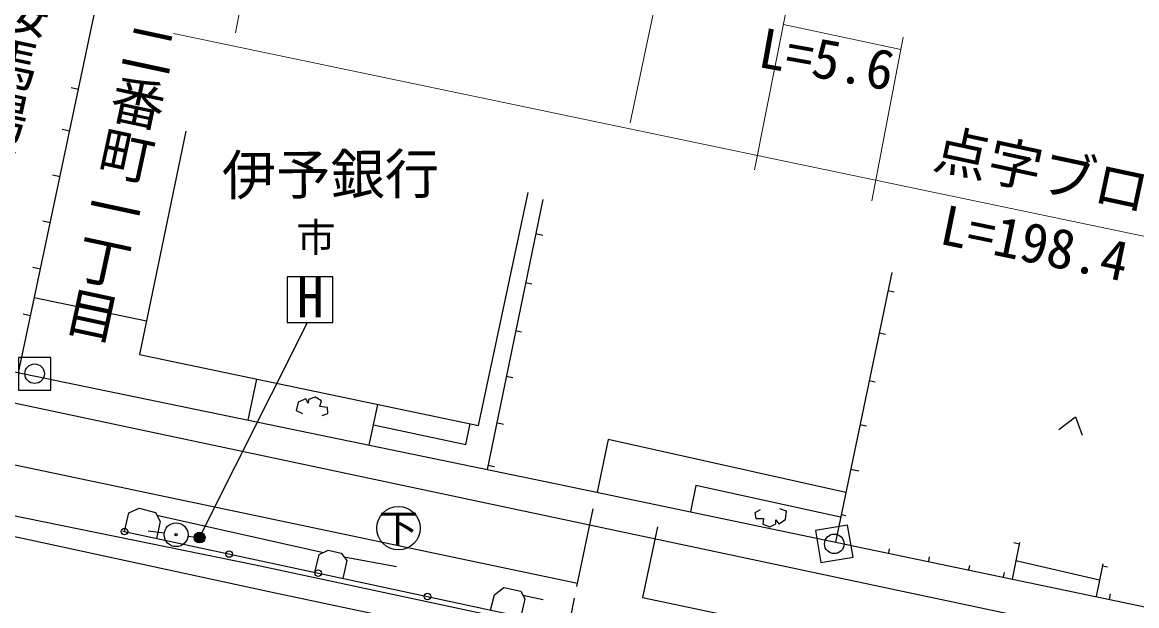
# Model space of a CAD drawing. Units: millimetres at full size, sheet at 1:1000; details may follow other scales. Extents: x 40000 to 680000, y 20000 to 380000.
# Drawn here: x 339960 to 391264, y 310258 to 337118 of the extents above; entities that cross this region are included whole.
import ezdxf
from ezdxf.enums import TextEntityAlignment as Align

# ---------------------------------------------------------------- set-up
doc = ezdxf.new("R2010")
doc.units = ezdxf.units.MM
doc.header["$LTSCALE"] = 1000
for name, color, linetype, lineweight in [('M-BGD', 7, 'Continuous', 25), ('M-BGD-EXST', 7, 'Continuous', 25), ('M-BMK-OTRS', 5, 'Continuous', 25), ('M-STR-HTXT', 7, 'Continuous', 13), ('M-STR-STRC', 7, 'Continuous', 25)]:
    doc.layers.add(name, color=color, linetype=linetype, lineweight=lineweight)
doc.layers.add('M-BMK-HTXT', color=7, linetype='Continuous')
doc.styles.add('@ＭＳ ゴシック', font='')
doc.styles.add('ＭＳ ゴシック', font='')
doc.styles.get('@ＭＳ ゴシック').set_extended_font_data('@MS Gothic')
doc.styles.get('ＭＳ ゴシック').set_extended_font_data('MS Gothic')

msp = doc.modelspace()

# ---------------------------------------------------------------- hatches: boundary and pattern name
at = {"layer": 'M-BGD'}
h = msp.add_hatch(color=256, dxfattribs=at)
edge = h.paths.add_edge_path()
edge.add_ellipse((347040, 313527), major_axis=(12.2, -48.5), ratio=1, start_angle=68.9722, end_angle=-111.0278)
at = {"layer": 'M-BGD-EXST'}
msp.add_hatch(color=256, dxfattribs=at).paths.add_polyline_path([(348374, 313396, 0.41421), (348124, 313646, 0.41421), (347874, 313396, 1)])

# ---------------------------------------------------------------- linework, layer by layer
at = {"layer": 'M-BGD'}
for p, q in [((339778, 320987), (342550, 334040)), ((342207, 334113), (342550, 334040)), ((341800, 332196), (342143, 332123)), ((341354, 330094), (341696, 330021)), ((363920, 328964), (361355, 316535)), ((340903, 327972), (341246, 327899)), ((363923, 327307), (363592, 327375)), ((340451, 325843), (340793, 325770)), ((379986, 325595), (377390, 313189)), ((363415, 325062), (363127, 325121)), ((340512, 324445), (345673, 323374)), ((380092, 324699), (379811, 324758)), ((339994, 323692), (340337, 323619)), ((362946, 322853), (362670, 322910)), ((379704, 322749), (379404, 322811)), ((350361, 318804), (350755, 320690)), ((362549, 320749), (362238, 320813)), ((379221, 320547), (378942, 320605)), ((355936, 317653), (356328, 319524)), ((362120, 318604), (361796, 318671)), ((378820, 318518), (378518, 318581)), ((361693, 316652), (361392, 316714)), ((378466, 316455), (378090, 316533)), ((365496, 311150), (366237, 314713)), ((346157, 314428), (353832, 312715)), ((377876, 314390), (377651, 314437)), ((344581, 313685), (363395, 309656)), ((346494, 313593), (345750, 313683)), ((347586, 313461), (348331, 313371)), ((385876, 313168), (385524, 311487)), ((385600, 313164), (385863, 313109)), ((354773, 312506), (357187, 312069)), ((379871, 312875), (379830, 312678)), ((381717, 312506), (381673, 312293)), ((383570, 312106), (383527, 311905)), ((389549, 311432), (385700, 312328)), ((389707, 312186), (389391, 310678)), ((389914, 312036), (389685, 312084)), ((385170, 311786), (385124, 311571)), ((363003, 310749), (363933, 310538)), ((390049, 310809), (389995, 310551))]:
    msp.add_line(p, q, dxfattribs=at)
for points in [[(308555, 343296), (307088, 335501), (307066, 332945), (307562, 330161), (308157, 328338), (309494, 325826), (310889, 323958), (312674, 322040), (314603, 320681), (316493, 319713), (319672, 318474), (327940, 316779), (350692, 312134), (364459, 309200), (364829, 309286), (365203, 309667), (365387, 310612)], [(347484, 332101), (345351, 321820), (360955, 318557), (363244, 329282)], [(327917, 323434), (364414, 315904), (410503, 306260), (461720, 295570), (485198, 290498), (530755, 280628), (565306, 273385), (578607, 270582)], [(353764, 319012), (354019, 319110), (354018, 319385), (353665, 319430), (353729, 319685), (353438, 319858), (353140, 319758), (353113, 319582), (353007, 319786), (352666, 319632), (352574, 319252), (352861, 319106)], [(356132, 318589), (360385, 317687), (360584, 318635)], [(387686, 318370), (388449, 318958), (388754, 318109)], [(377867, 315466), (366932, 317911), (366424, 315484)], [(377631, 314340), (370975, 315790), (370723, 314584)], [(344664, 313668), (344866, 314532), (345341, 314746), (346093, 314556), (346307, 314128), (346141, 313351)], [(373923, 314677), (373686, 314541), (373728, 314270), (374084, 314278), (374059, 314016), (374373, 313889), (374652, 314033), (374652, 314211), (374788, 314024), (375102, 314228), (375136, 314617), (374830, 314719)], [(353431, 311790), (353623, 312614), (354042, 312815), (354647, 312679), (354900, 312333), (354724, 311513)], [(361514, 310059), (361696, 310764), (362133, 311102), (362916, 310929), (363089, 310568), (362916, 309759)]]:
    msp.add_lwpolyline(points, dxfattribs=at)
for points in [[(339778, 320188), (341278, 320188), (341278, 321688), (339778, 321688)], [(376726, 312241), (378205, 312489), (377957, 313969), (376477, 313720)]]:
    msp.add_lwpolyline(points, close=True, dxfattribs=at)
for centre, radius in [((340528, 320938), 450), ((347040, 313527), 550), ((344664, 313668), 150), ((347040, 313527), 50), ((377341, 313105), 450), ((349480, 312636), 150), ((353586, 311757), 150), ((358614, 310680), 150)]:
    msp.add_circle(centre, radius, dxfattribs=at)
at = {"layer": 'M-BGD-EXST'}
for p, q in [((354249, 325397), (352149, 325397)), ((352149, 325397), (352149, 323297)), ((354249, 323297), (354249, 325397)), ((348124, 313396), (353093, 323297)), ((352149, 323297), (354249, 323297))]:
    msp.add_line(p, q, dxfattribs=at)
for centre, radius in [((357277, 313827), 1000), ((348124, 313396), 250)]:
    msp.add_circle(centre, radius, dxfattribs=at)
at = {"layer": 'M-BMK-OTRS'}
msp.add_line((342550, 334040), (345924, 350166), dxfattribs=at)
at = {"layer": 'M-STR-HTXT'}
for p, q in [((349769, 336629), (350950, 342558)), ((367942, 332494), (369296, 338860)), ((373672, 330324), (375174, 337886)), ((346919, 336605), (462667, 312397)), ((375001, 337015), (380405, 335871)), ((379065, 328903), (380514, 336438))]:
    msp.add_line(p, q, dxfattribs=at)
at = {"layer": 'M-STR-STRC'}
msp.add_line((325841, 319626), (365527, 311301), dxfattribs=at)
for points in [[(461156, 290381), (460448, 290463), (461300, 293922), (395325, 307761), (313430, 325130)], [(312649, 321130), (315942, 318969), (317536, 318178), (319391, 317443), (323785, 316585), (337683, 313863), (351458, 310875), (369892, 306991), (375413, 305794)], [(369207, 313890), (368516, 310629), (383900, 307396)]]:
    msp.add_lwpolyline(points, dxfattribs=at)

# ---------------------------------------------------------------- texts
at = {"layer": 'M-BGD-EXST', "style": 'ＭＳ ゴシック'}
for s, height, p in [('市', 1320, (352577, 326158)), ('H', 1833, (352601, 322989))]:
    msp.add_text(s, height=height, dxfattribs=at).set_placement(p, align=Align.BOTTOM_LEFT)
msp.add_text('下', height=1320, dxfattribs=at).set_placement((357277, 313827), align=Align.MIDDLE_CENTER)
at = {"layer": 'M-BMK-HTXT'}
for s, rotation, style, p in [('桜馬場通二丁目', 258.024, '@ＭＳ ゴシック', (338800, 339249)), ('二番町一丁目', 257.896, '@ＭＳ ゴシック', (344614, 337414)), ('伊予銀行', 0.372, 'ＭＳ ゴシック', (349157, 328613))]:
    msp.add_text(s, height=1833, rotation=rotation, dxfattribs=dict(at, style=style)).set_placement(p, align=Align.BOTTOM_LEFT)
at = {"layer": 'M-STR-HTXT', "style": 'ＭＳ ゴシック'}
for s, rotation, p in [('L=5.6', 349.808, (373666, 334531)), ('点字ブロック', 347.954, (381703, 329916)), ('L=198.4', 348.408, (382003, 326394))]:
    msp.add_text(s, height=1833, rotation=rotation, dxfattribs=at).set_placement(p, align=Align.BOTTOM_LEFT)

doc.saveas('drawing.dxf')
